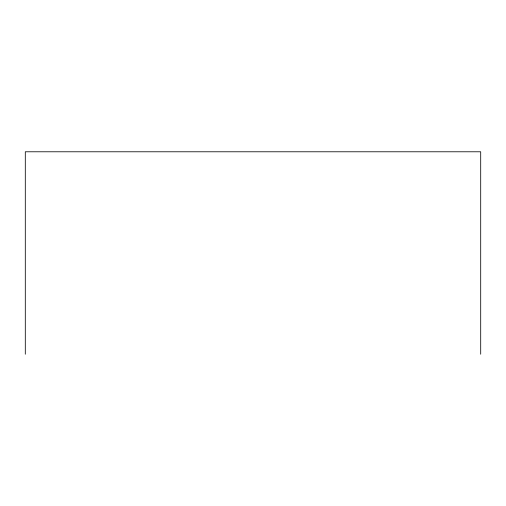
<?xml version="1.0" encoding="UTF-8"?>
<svg xmlns="http://www.w3.org/2000/svg" width="506" height="506" viewBox="0 0 506 506"><rect width="100%" height="100%" fill="white"/><g stroke="black" fill="none" stroke-linecap="round" stroke-linejoin="round"><path stroke-width="0.76" d="M480.7 354.219L480.7 151.781L25.3 151.781L25.3 354.219"/></g></svg>
